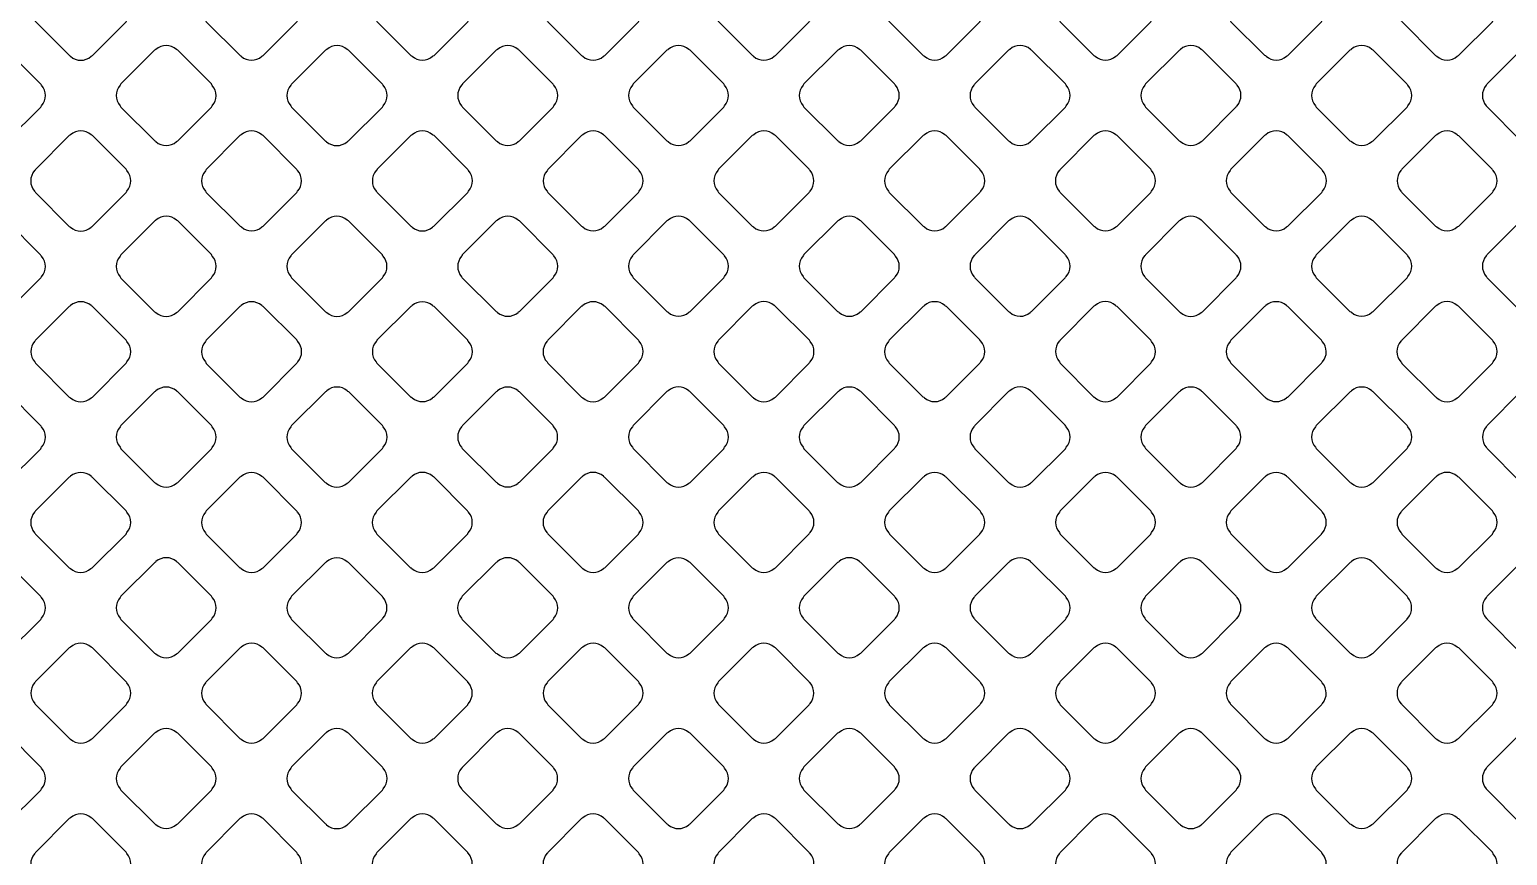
# Model space of a CAD drawing. Extents: x 0 to 248, y 0 to 175.
# Drawn here: x 88.947 to 90.812, y 137.722 to 138.764 of the extents above; entities that cross this region are included whole.
import ezdxf

# ---------------------------------------------------------------- set-up
doc = ezdxf.new("R2010")
doc.units = 0
doc.layers.add('gbr-dxf', color=7, linetype='Continuous')

msp = doc.modelspace()

# ---------------------------------------------------------------- linework, layer by layer
at = {"layer": 'gbr-dxf', "linetype": 'Continuous'}
for points in [[(88.9537, 138.7758, -0.088014), (88.9546, 138.7744), (88.9975, 138.7314, -0.083733), (88.9989, 138.7305, 0.37981), (89.0249, 138.7305, -0.096625), (89.0266, 138.7315), (89.0691, 138.7741, -0.096332), (89.0701, 138.7758, 0.37981), (89.0701, 138.8017, -0.092348), (89.0692, 138.8033), (89.0265, 138.846, -0.096111), (89.0248, 138.847, 0.379731), (88.9989, 138.847, -0.096458), (88.9972, 138.846), (88.9547, 138.8035, -0.096857), (88.9537, 138.8018, 0.379731)], [(89.1693, 138.7758, -0.100588), (89.1703, 138.7741), (89.2129, 138.7315, -0.096539), (89.2145, 138.7305, 0.378934), (89.2404, 138.7305, -0.095612), (89.2421, 138.7315), (89.2847, 138.7741, -0.095701), (89.2857, 138.7758, 0.378847), (89.2857, 138.8017, -0.096614), (89.2847, 138.8033), (89.2421, 138.8459, -0.100442), (89.2404, 138.8469, 0.379249), (89.2145, 138.8469, -0.096723), (89.2128, 138.8459), (89.1702, 138.8034, -0.096857), (89.1693, 138.8017, 0.3795)], [(89.3848, 138.8017, 0.379206), (89.3848, 138.7757, -0.092139), (89.3858, 138.7742), (89.4283, 138.7317, -0.104264), (89.4301, 138.7306, 0.37981), (89.456, 138.7306, -0.096625), (89.4577, 138.7316), (89.5002, 138.7741, -0.096857), (89.5012, 138.7758, 0.379237), (89.5012, 138.8017, -0.087131), (89.5003, 138.8032), (89.4575, 138.846, -0.091631), (89.4559, 138.8469, 0.378438), (89.43, 138.8469, -0.09601), (89.4284, 138.8459), (89.3858, 138.8033, -0.096092)], [(89.6002, 138.7757, -0.096367), (89.6012, 138.7741), (89.6437, 138.7316, -0.108287), (89.6456, 138.7305, 0.378511), (89.6715, 138.7305, -0.096507), (89.6732, 138.7315), (89.7158, 138.7742, -0.095701), (89.7168, 138.7758, 0.379169), (89.7168, 138.8017, -0.100399), (89.7157, 138.8035), (89.6733, 138.8459, -0.104691), (89.6715, 138.8469, 0.379731), (89.6455, 138.8469, -0.096723), (89.6439, 138.846), (89.6012, 138.8033, -0.096857), (89.6003, 138.8017, 0.379297)], [(89.8159, 138.8017, 0.379778), (89.8159, 138.7757, -0.087748), (89.8168, 138.7743), (89.8596, 138.7314, -0.083134), (89.861, 138.7305, 0.379451), (89.887, 138.7305, -0.096117), (89.8886, 138.7315), (89.9313, 138.7742, -0.095796), (89.9323, 138.7758, 0.378633), (89.9323, 138.8017, -0.092315), (89.9313, 138.8033), (89.8886, 138.846, -0.096036), (89.887, 138.8469, 0.378889), (89.8611, 138.8469, -0.096475), (89.8594, 138.8459), (89.8168, 138.8034, -0.096212)], [(90.0313, 138.7758, -0.087881), (90.0322, 138.7743), (90.0748, 138.7317, -0.100401), (90.0765, 138.7307, 0.379465), (90.1025, 138.7307, -0.095956), (90.1041, 138.7316), (90.1467, 138.7742, -0.096111), (90.1477, 138.7759, 0.379308), (90.1477, 138.8018, -0.092234), (90.1468, 138.8034), (90.1042, 138.846, -0.096423), (90.1025, 138.847, 0.379112), (90.0766, 138.847, -0.096614), (90.0749, 138.846), (90.0323, 138.8033, -0.096539), (90.0313, 138.8017, 0.378645)], [(90.2468, 138.8018, 0.379249), (90.2469, 138.7759, -0.103917), (90.2479, 138.7741), (90.2904, 138.7316, -0.10046), (90.2921, 138.7306, 0.37981), (90.3181, 138.7306, -0.096625), (90.3197, 138.7316), (90.3623, 138.7742, -0.096332), (90.3633, 138.7758, 0.379308), (90.3633, 138.8018, -0.092052), (90.3624, 138.8033), (90.3197, 138.8461, -0.096328), (90.318, 138.8471, 0.379112), (90.2921, 138.8471, -0.096614), (90.2904, 138.8461), (90.2478, 138.8035, -0.096539)], [(90.4624, 138.7758, -0.096259), (90.4634, 138.7742), (90.5058, 138.7318, -0.10739), (90.5077, 138.7307, 0.378747), (90.5336, 138.7307, -0.09601), (90.5352, 138.7317), (90.5778, 138.7742, -0.096227), (90.5787, 138.7759, 0.379422), (90.5787, 138.8018, -0.100399), (90.5777, 138.8036), (90.5354, 138.8459, -0.10437), (90.5336, 138.8469, 0.379731), (90.5076, 138.8469, -0.096458), (90.5059, 138.846), (90.4634, 138.8034, -0.096857), (90.4624, 138.8018, 0.3795)], [(90.6779, 138.7759, -0.09601), (90.6789, 138.7743), (90.7216, 138.7315, -0.092126), (90.7232, 138.7306, 0.378952), (90.7491, 138.7306, -0.09601), (90.7507, 138.7315), (90.7934, 138.7742, -0.096328), (90.7944, 138.7759, 0.379422), (90.7944, 138.8018, -0.100902), (90.7933, 138.8035), (90.7509, 138.846, -0.104691), (90.7491, 138.847, 0.379731), (90.7231, 138.847, -0.096723), (90.7214, 138.8461), (90.6789, 138.8035, -0.096857), (90.6779, 138.8019, 0.379357)], [(88.8459, 138.6681, -0.103582), (88.8469, 138.6663), (88.8894, 138.6237, -0.100401), (88.8912, 138.6227, 0.379422), (88.9171, 138.6228, -0.095956), (88.9188, 138.6237), (88.9614, 138.6663, -0.096332), (88.9624, 138.668, 0.37981), (88.9624, 138.694, -0.108361), (88.9613, 138.6958), (88.9188, 138.7383, -0.096857), (88.9172, 138.7393, 0.379357), (88.8912, 138.7393, -0.096507), (88.8896, 138.7383), (88.8469, 138.6956, -0.096527), (88.8459, 138.694, 0.379)], [(89.0615, 138.668, -0.092348), (89.0625, 138.6665), (89.1053, 138.6237, -0.088202), (89.1067, 138.6228, 0.379451), (89.1327, 138.6228, -0.09601), (89.1343, 138.6237), (89.1769, 138.6663, -0.095796), (89.1779, 138.6679, 0.378779), (89.1779, 138.6938, -0.103884), (89.1768, 138.6956), (89.1342, 138.7382, -0.092398), (89.1327, 138.7392, 0.37947), (89.1067, 138.7392, -0.096723), (89.1051, 138.7382), (89.0625, 138.6957, -0.096627), (89.0615, 138.694, 0.379731)], [(89.277, 138.6939, 0.379206), (89.277, 138.6679, -0.092348), (89.278, 138.6664), (89.3207, 138.6236, -0.088202), (89.3222, 138.6227, 0.37981), (89.3481, 138.6227, -0.095956), (89.3498, 138.6237), (89.3925, 138.6664, -0.096332), (89.3935, 138.6681, 0.37981), (89.3935, 138.694, -0.088442), (89.3925, 138.6955), (89.3498, 138.7382, -0.092898), (89.3483, 138.7392, 0.379523), (89.3223, 138.7392, -0.096117), (89.3207, 138.7382), (89.278, 138.6955, -0.096092)], [(89.4925, 138.6939, 0.37947), (89.4925, 138.668, -0.091954), (89.4935, 138.6664), (89.536, 138.6239, -0.10399), (89.5378, 138.6228, 0.379511), (89.5638, 138.6228, -0.096265), (89.5654, 138.6238), (89.608, 138.6664, -0.096206), (89.609, 138.668, 0.378513), (89.609, 138.6939, -0.087284), (89.6081, 138.6954), (89.5653, 138.7382, -0.092132), (89.5637, 138.7392, 0.37905), (89.5378, 138.7392, -0.095968), (89.5361, 138.7382), (89.4935, 138.6956, -0.096527)], [(89.7081, 138.6939, 0.37851), (89.7081, 138.668, -0.104256), (89.7091, 138.6662), (89.7516, 138.6238, -0.100463), (89.7533, 138.6228, 0.378798), (89.7792, 138.6228, -0.096367), (89.7809, 138.6238), (89.8235, 138.6664, -0.096558), (89.8244, 138.668, 0.379288), (89.8244, 138.6939, -0.107677), (89.8234, 138.6958), (89.7809, 138.7383, -0.096301), (89.7793, 138.7392, 0.378406), (89.7534, 138.7392, -0.096355), (89.7517, 138.7383), (89.709, 138.6956, -0.096036)], [(89.9236, 138.668, -0.091954), (89.9246, 138.6665), (89.9673, 138.6238, -0.087978), (89.9687, 138.6229, 0.37981), (89.9947, 138.6229, -0.096458), (89.9964, 138.6239), (90.0389, 138.6664, -0.096824), (90.0399, 138.668, 0.379237), (90.0399, 138.694, -0.104141), (90.0389, 138.6958), (89.9964, 138.7383, -0.092187), (89.9948, 138.7392, 0.379605), (89.9688, 138.7392, -0.096723), (89.9672, 138.7382), (89.9246, 138.6957, -0.096857), (89.9236, 138.694, 0.379731)], [(90.139, 138.6681, -0.096238), (90.14, 138.6665), (90.1828, 138.6237, -0.092126), (90.1843, 138.6228, 0.379465), (90.2103, 138.6228, -0.095956), (90.2119, 138.6238), (90.2545, 138.6663, -0.096332), (90.2555, 138.668, 0.37981), (90.2555, 138.694, -0.100902), (90.2545, 138.6957), (90.2118, 138.7384, -0.088334), (90.2103, 138.7393, 0.379731), (90.1843, 138.7393, -0.096458), (90.1827, 138.7383), (90.14, 138.6957, -0.096857), (90.1391, 138.6941, 0.379297)], [(90.3546, 138.668, -0.095956), (90.3556, 138.6664), (90.3982, 138.6238, -0.092126), (90.3998, 138.6229, 0.37981), (90.4257, 138.6229, -0.095956), (90.4274, 138.6238), (90.4701, 138.6666, -0.096332), (90.4711, 138.6682, 0.37981), (90.4711, 138.6942, -0.083317), (90.4702, 138.6956), (90.4274, 138.7384, -0.088202), (90.4259, 138.7393, 0.379731), (90.3999, 138.7393, -0.096953), (90.3983, 138.7383), (90.3556, 138.6956, -0.096824), (90.3546, 138.694, 0.379731)], [(90.5701, 138.6681, -0.096625), (90.5711, 138.6665), (90.6136, 138.624, -0.107817), (90.6155, 138.6229, 0.37981), (90.6414, 138.6229, -0.096625), (90.6431, 138.6239), (90.6856, 138.6664, -0.096111), (90.6866, 138.668, 0.37981), (90.6866, 138.694, -0.100399), (90.6855, 138.6957), (90.6431, 138.7382, -0.10442), (90.6413, 138.7393, 0.379731), (90.6153, 138.7393, -0.096458), (90.6136, 138.7383), (90.5711, 138.6957, -0.096627), (90.5701, 138.6941, 0.379731)], [(90.7857, 138.668, -0.087946), (90.7866, 138.6666), (90.8294, 138.6237, -0.083374), (90.8308, 138.6228, 0.378952), (90.8568, 138.6228, -0.095866), (90.8584, 138.6238), (90.9012, 138.6665, -0.095916), (90.9021, 138.6682, 0.379422), (90.9021, 138.6941, -0.092523), (90.9012, 138.6957), (90.8586, 138.7383, -0.096857), (90.8569, 138.7393, 0.379731), (90.831, 138.7393, -0.096458), (90.8293, 138.7383), (90.7867, 138.6956, -0.096627), (90.7857, 138.694, 0.379357)], [(88.9537, 138.5602, -0.099964), (88.9547, 138.5585), (88.9973, 138.5159, -0.096332), (88.9989, 138.5149, 0.379511), (89.0249, 138.5149, -0.096259), (89.0265, 138.5159), (89.0693, 138.5587, -0.095602), (89.0702, 138.5603, 0.379169), (89.0702, 138.5863, -0.096458), (89.0692, 138.5879), (89.0267, 138.6304, -0.100824), (89.025, 138.6315, 0.379731), (88.999, 138.6315, -0.096723), (88.9973, 138.6305), (88.9547, 138.5878, -0.096857), (88.9537, 138.5862, 0.379731)], [(89.1693, 138.5602, -0.083262), (89.1701, 138.5588), (89.2129, 138.5161, -0.096328), (89.2146, 138.5151, 0.379422), (89.2405, 138.5151, -0.095973), (89.2421, 138.5161), (89.2846, 138.5586, -0.096332), (89.2856, 138.5602, 0.37975), (89.2856, 138.5862, -0.096225), (89.2846, 138.5878), (89.2421, 138.6304, -0.100093), (89.2404, 138.6314, 0.378789), (89.2145, 138.6314, -0.095862), (89.2128, 138.6304), (89.1702, 138.5878, -0.096509), (89.1693, 138.5861, 0.378645)], [(89.3848, 138.5602, -0.10047), (89.3858, 138.5585), (89.4283, 138.516, -0.096332), (89.43, 138.515, 0.379511), (89.4559, 138.515, -0.096259), (89.4576, 138.516), (89.5003, 138.5586, -0.095602), (89.5012, 138.5603, 0.379169), (89.5012, 138.5862, -0.096458), (89.5002, 138.5878), (89.4577, 138.6304, -0.100519), (89.4559, 138.6314, 0.379731), (89.43, 138.6314, -0.096458), (89.4283, 138.6304), (89.3858, 138.5879, -0.096627), (89.3848, 138.5862, 0.379731)], [(89.6003, 138.5861, 0.379211), (89.6003, 138.5602, -0.092348), (89.6013, 138.5586), (89.6438, 138.5161, -0.10399), (89.6456, 138.5151, 0.37981), (89.6715, 138.5151, -0.095956), (89.6732, 138.5161), (89.7157, 138.5586, -0.096332), (89.7167, 138.5603, 0.37975), (89.7167, 138.5862, -0.087748), (89.7158, 138.5877), (89.673, 138.6304, -0.091737), (89.6715, 138.6314, 0.378885), (89.6456, 138.6314, -0.096377), (89.6439, 138.6304), (89.6013, 138.5878, -0.095895)], [(89.8158, 138.5603, -0.100616), (89.8168, 138.5585), (89.8593, 138.516, -0.096842), (89.8609, 138.5151, 0.379465), (89.8869, 138.5151, -0.095956), (89.8885, 138.5161), (89.9312, 138.5587, -0.096111), (89.9322, 138.5604, 0.37981), (89.9322, 138.5863, -0.096458), (89.9312, 138.588), (89.8888, 138.6304, -0.100519), (89.887, 138.6315, 0.379731), (89.8611, 138.6315, -0.096458), (89.8594, 138.6305), (89.8168, 138.5879, -0.096627), (89.8158, 138.5862, 0.379297)], [(90.0313, 138.5863, 0.37947), (90.0313, 138.5604, -0.096625), (90.0323, 138.5587), (90.075, 138.516, -0.092233), (90.0766, 138.5151, 0.37981), (90.1026, 138.5151, -0.095956), (90.1042, 138.5161), (90.1467, 138.5586, -0.096332), (90.1477, 138.5602, 0.379092), (90.1477, 138.5862, -0.099754), (90.1467, 138.5879), (90.1042, 138.6304, -0.104246), (90.1024, 138.6315, 0.37905), (90.0765, 138.6315, -0.095862), (90.0748, 138.6305), (90.0323, 138.588, -0.096423)], [(90.2468, 138.5602, -0.087953), (90.2477, 138.5588), (90.2903, 138.5161, -0.100294), (90.2921, 138.5151, 0.379465), (90.318, 138.5152, -0.096625), (90.3197, 138.5161), (90.3622, 138.5587, -0.096111), (90.3632, 138.5603, 0.37981), (90.3632, 138.5863, -0.092418), (90.3623, 138.5879), (90.3197, 138.6304, -0.096857), (90.318, 138.6314, 0.379731), (90.2921, 138.6314, -0.096458), (90.2904, 138.6304), (90.2478, 138.5878, -0.096627), (90.2468, 138.5862, 0.379297)], [(90.4623, 138.5603, -0.092139), (90.4633, 138.5587), (90.5059, 138.5161, -0.104264), (90.5076, 138.5151, 0.37981), (90.5336, 138.5151, -0.096625), (90.5353, 138.5161), (90.5779, 138.5587, -0.096332), (90.5789, 138.5603, 0.37981), (90.5789, 138.5863, -0.087784), (90.5779, 138.5878), (90.5351, 138.6306, -0.092233), (90.5336, 138.6316, 0.379731), (90.5076, 138.6316, -0.096458), (90.5059, 138.6306), (90.4633, 138.5879, -0.096627), (90.4623, 138.5863, 0.379731)], [(90.678, 138.5604, -0.107922), (90.6791, 138.5585), (90.7214, 138.5162, -0.103673), (90.7232, 138.5152, 0.378747), (90.7491, 138.5152, -0.095862), (90.7508, 138.5161), (90.7933, 138.5587, -0.095916), (90.7943, 138.5603, 0.379422), (90.7943, 138.5863, -0.104392), (90.7932, 138.5881), (90.7509, 138.6303, -0.107961), (90.7491, 138.6314, 0.379731), (90.7231, 138.6314, -0.096458), (90.7214, 138.6304), (90.679, 138.588, -0.096627), (90.678, 138.5863, 0.3795)], [(88.846, 138.4525, -0.100588), (88.847, 138.4508), (88.8896, 138.4082, -0.096539), (88.8912, 138.4073, 0.378934), (88.9172, 138.4073, -0.095612), (88.9188, 138.4082), (88.9614, 138.4508, -0.095701), (88.9623, 138.4524, 0.378847), (88.9623, 138.4783, -0.096614), (88.9613, 138.48), (88.9185, 138.5228, -0.083549), (88.9171, 138.5237, 0.379249), (88.8912, 138.5237, -0.096723), (88.8895, 138.5227), (88.847, 138.4801, -0.096857), (88.846, 138.4785, 0.3795)], [(89.0615, 138.4784, 0.379249), (89.0615, 138.4524, -0.103917), (89.0625, 138.4506), (89.1049, 138.4082, -0.10046), (89.1067, 138.4072, 0.379451), (89.1326, 138.4072, -0.096117), (89.1343, 138.4082), (89.1769, 138.4509, -0.095895), (89.1779, 138.4525, 0.379201), (89.1779, 138.4784, -0.108361), (89.1768, 138.4803), (89.1344, 138.5227, -0.096857), (89.1328, 138.5237, 0.3795), (89.1068, 138.5237, -0.096475), (89.1052, 138.5227), (89.0625, 138.48, -0.096527)], [(89.277, 138.4525, -0.087916), (89.2779, 138.451), (89.3209, 138.4081, -0.083024), (89.3223, 138.4072, 0.378934), (89.3482, 138.4072, -0.095612), (89.3498, 138.4082), (89.3925, 138.4509, -0.095701), (89.3935, 138.4525, 0.378847), (89.3934, 138.4784, -0.09221), (89.3925, 138.48), (89.3498, 138.5227, -0.096539), (89.3481, 138.5237, 0.379249), (89.3222, 138.5236, -0.096458), (89.3206, 138.5227), (89.278, 138.4801, -0.096857), (89.277, 138.4785, 0.3795)], [(89.4925, 138.4783, 0.378884), (89.4925, 138.4524, -0.087613), (89.4934, 138.4509), (89.5361, 138.4083, -0.100073), (89.5378, 138.4073, 0.379201), (89.5637, 138.4073, -0.096625), (89.5654, 138.4083), (89.608, 138.4509, -0.096111), (89.609, 138.4525, 0.379451), (89.609, 138.4785, -0.092029), (89.608, 138.48), (89.5654, 138.5227, -0.095895), (89.5637, 138.5237, 0.37903), (89.5378, 138.5237, -0.096259), (89.5362, 138.5227), (89.4934, 138.48, -0.096509)], [(89.7081, 138.4525, -0.10047), (89.7091, 138.4508), (89.7516, 138.4083, -0.096332), (89.7532, 138.4074, 0.37981), (89.7792, 138.4074, -0.096625), (89.7808, 138.4083), (89.8234, 138.4509, -0.096627), (89.8243, 138.4525, 0.379237), (89.8244, 138.4785, -0.095383), (89.8234, 138.4801), (89.7807, 138.5228, -0.08267), (89.7793, 138.5237, 0.379605), (89.7533, 138.5237, -0.096458), (89.7517, 138.5227), (89.7091, 138.4801, -0.096627), (89.7081, 138.4785, 0.379731)], [(89.9235, 138.4526, -0.104507), (89.9245, 138.4508), (89.9671, 138.4083, -0.100294), (89.9688, 138.4073, 0.379011), (89.9947, 138.4073, -0.09601), (89.9964, 138.4082), (90.039, 138.4508, -0.096227), (90.04, 138.4525, 0.379422), (90.0399, 138.4784, -0.108195), (90.0389, 138.4803), (89.9964, 138.5228, -0.096627), (89.9948, 138.5238, 0.379357), (89.9688, 138.5238, -0.095968), (89.9672, 138.5228), (89.9245, 138.4802, -0.096328), (89.9235, 138.4785, 0.378945)], [(90.1391, 138.4785, 0.379778), (90.1391, 138.4525, -0.092348), (90.1401, 138.451), (90.1828, 138.4083, -0.088202), (90.1843, 138.4074, 0.379451), (90.2102, 138.4073, -0.09601), (90.2118, 138.4083), (90.2544, 138.4509, -0.095796), (90.2554, 138.4525, 0.378633), (90.2554, 138.4785, -0.10437), (90.2544, 138.4803), (90.2118, 138.5228, -0.091364), (90.2103, 138.5237, 0.378889), (90.1844, 138.5237, -0.096614), (90.1827, 138.5227), (90.1401, 138.4801, -0.096558)], [(90.3545, 138.4526, -0.092158), (90.3555, 138.451), (90.3983, 138.4082, -0.087737), (90.3998, 138.4072, 0.379011), (90.4257, 138.4072, -0.09601), (90.4274, 138.4082), (90.4701, 138.4509, -0.096328), (90.4711, 138.4526, 0.379422), (90.4711, 138.4785, -0.088442), (90.4701, 138.48), (90.4273, 138.5228, -0.092289), (90.4258, 138.5238, 0.3795), (90.3998, 138.5238, -0.096614), (90.3982, 138.5228), (90.3555, 138.4801, -0.096539), (90.3545, 138.4785, 0.378645)], [(90.5701, 138.4784, 0.379249), (90.5701, 138.4525, -0.091954), (90.5711, 138.4509), (90.6136, 138.4084, -0.104264), (90.6154, 138.4074, 0.379308), (90.6413, 138.4074, -0.096117), (90.643, 138.4083), (90.6856, 138.451, -0.096227), (90.6866, 138.4526, 0.379422), (90.6866, 138.4786, -0.088014), (90.6857, 138.4801), (90.643, 138.5228, -0.092289), (90.6414, 138.5237, 0.3795), (90.6154, 138.5237, -0.096614), (90.6138, 138.5228), (90.5711, 138.4801, -0.096539)], [(90.7857, 138.4786, 0.379605), (90.7857, 138.4526, -0.10047), (90.7867, 138.4509), (90.8293, 138.4083, -0.096111), (90.8309, 138.4073, 0.37981), (90.8569, 138.4073, -0.095956), (90.8585, 138.4083), (90.9011, 138.4509, -0.096332), (90.9021, 138.4525, 0.37981), (90.9021, 138.4785, -0.096625), (90.9011, 138.4802), (90.8586, 138.5227, -0.100151), (90.8568, 138.5237, 0.379297), (90.8309, 138.5238, -0.096367), (90.8292, 138.5228), (90.7867, 138.4802, -0.096328)], [(88.9537, 138.3707, 0.378901), (88.9538, 138.3447, -0.096259), (88.9547, 138.3431), (88.9974, 138.3004, -0.092187), (88.999, 138.2995, 0.379201), (89.0249, 138.2995, -0.095956), (89.0266, 138.3005), (89.0691, 138.3431, -0.096332), (89.0701, 138.3447, 0.379423), (89.0701, 138.3707, -0.083548), (89.0693, 138.3721), (89.0264, 138.415, -0.088103), (89.0249, 138.4159, 0.378406), (88.999, 138.4159, -0.096355), (88.9973, 138.4149), (88.9547, 138.3723, -0.095895)], [(89.1693, 138.3707, 0.37947), (89.1693, 138.3447, -0.107999), (89.1703, 138.3429), (89.2127, 138.3005, -0.10399), (89.2145, 138.2995, 0.379511), (89.2404, 138.2995, -0.096265), (89.2421, 138.3004), (89.2847, 138.3431, -0.095701), (89.2857, 138.3447, 0.378608), (89.2857, 138.3707, -0.103884), (89.2847, 138.3725), (89.2423, 138.4148, -0.108196), (89.2404, 138.4159, 0.379), (89.2145, 138.4159, -0.095968), (89.2128, 138.4149), (89.1702, 138.3723, -0.096527)], [(89.3848, 138.3706, 0.378884), (89.3848, 138.3447, -0.083636), (89.3857, 138.3433), (89.4284, 138.3005, -0.095895), (89.4301, 138.2996, 0.378747), (89.456, 138.2996, -0.09601), (89.4576, 138.3005), (89.5002, 138.3431, -0.096227), (89.5012, 138.3447, 0.379422), (89.5011, 138.3707, -0.096458), (89.5002, 138.3723), (89.4577, 138.4148, -0.100824), (89.4559, 138.4158, 0.379523), (89.43, 138.4158, -0.096475), (89.4283, 138.4149), (89.3857, 138.3723, -0.096605)], [(89.6002, 138.3706, 0.379249), (89.6003, 138.3447, -0.092348), (89.6012, 138.3431), (89.6439, 138.3004, -0.088207), (89.6454, 138.2995, 0.37981), (89.6713, 138.2995, -0.096625), (89.673, 138.3005), (89.7157, 138.3432, -0.096111), (89.7167, 138.3449, 0.379308), (89.7167, 138.3708, -0.087916), (89.7158, 138.3723), (89.6731, 138.415, -0.092398), (89.6715, 138.4159, 0.379112), (89.6456, 138.4159, -0.096614), (89.6439, 138.415), (89.6012, 138.3723, -0.096195)], [(89.8158, 138.3708, 0.379778), (89.8158, 138.3448, -0.095956), (89.8168, 138.3432), (89.8595, 138.3005, -0.092072), (89.861, 138.2995, 0.379451), (89.887, 138.2995, -0.096117), (89.8886, 138.3005), (89.9313, 138.3432, -0.095796), (89.9323, 138.3448, 0.378633), (89.9323, 138.3707, -0.083262), (89.9314, 138.3721), (89.8884, 138.4151, -0.087057), (89.8869, 138.416, 0.378889), (89.861, 138.416, -0.096259), (89.8594, 138.415), (89.8167, 138.3724, -0.095916)], [(90.0313, 138.3447, -0.096707), (90.0323, 138.3431), (90.0747, 138.3007, -0.108174), (90.0766, 138.2996, 0.378798), (90.1025, 138.2996, -0.096367), (90.1041, 138.3006), (90.1467, 138.3432, -0.095916), (90.1477, 138.3448, 0.379639), (90.1477, 138.3708, -0.100902), (90.1467, 138.3725), (90.1043, 138.4149, -0.104691), (90.1025, 138.4159, 0.3795), (90.0766, 138.4159, -0.096614), (90.0749, 138.4149), (90.0323, 138.3723, -0.096539), (90.0313, 138.3706, 0.378645)], [(90.2468, 138.3708, 0.379347), (90.2469, 138.3449, -0.096625), (90.2478, 138.3432), (90.2905, 138.3005, -0.092233), (90.2921, 138.2996, 0.379451), (90.3181, 138.2995, -0.096259), (90.3197, 138.3005), (90.3623, 138.3431, -0.095895), (90.3633, 138.3448, 0.378647), (90.3633, 138.3707, -0.100093), (90.3623, 138.3724), (90.3197, 138.4149, -0.103849), (90.3179, 138.416, 0.378338), (90.292, 138.416, -0.096377), (90.2904, 138.415), (90.2478, 138.3724, -0.096195)], [(90.4624, 138.3448, -0.100093), (90.4634, 138.3431), (90.5059, 138.3006, -0.096726), (90.5076, 138.2996, 0.379087), (90.5335, 138.2996, -0.095862), (90.5352, 138.3005), (90.5778, 138.3431, -0.095916), (90.5788, 138.3448, 0.379422), (90.5787, 138.3707, -0.096723), (90.5778, 138.3724), (90.5353, 138.4149, -0.100519), (90.5335, 138.4159, 0.379731), (90.5076, 138.4159, -0.096458), (90.5059, 138.4149), (90.4634, 138.3724, -0.096857), (90.4624, 138.3707, 0.379141)], [(90.6779, 138.3448, -0.103917), (90.679, 138.343), (90.7214, 138.3006, -0.10046), (90.7231, 138.2996, 0.379451), (90.7491, 138.2995, -0.096117), (90.7507, 138.3005), (90.7934, 138.3432, -0.095895), (90.7944, 138.3448, 0.37889), (90.7944, 138.3708, -0.092029), (90.7934, 138.3723), (90.7507, 138.415, -0.096539), (90.7491, 138.416, 0.379249), (90.7231, 138.416, -0.096458), (90.7215, 138.415), (90.6789, 138.3724, -0.096423), (90.6779, 138.3708, 0.379731)], [(88.846, 138.2629, 0.379206), (88.846, 138.2369, -0.096625), (88.847, 138.2353), (88.8896, 138.1927, -0.092233), (88.8911, 138.1917, 0.37981), (88.9171, 138.1917, -0.095956), (88.9188, 138.1927), (88.9614, 138.2353, -0.096332), (88.9624, 138.237, 0.37981), (88.9624, 138.2629, -0.10047), (88.9613, 138.2646), (88.9187, 138.3073, -0.088202), (88.9172, 138.3082, 0.379523), (88.8913, 138.3082, -0.096117), (88.8896, 138.3072), (88.8469, 138.2645, -0.096092)], [(89.0615, 138.237, -0.10047), (89.0626, 138.2353), (89.1051, 138.1927, -0.096332), (89.1067, 138.1918, 0.379511), (89.1327, 138.1917, -0.096259), (89.1343, 138.1927), (89.1769, 138.2353, -0.095602), (89.1779, 138.2369, 0.379169), (89.1778, 138.2628, -0.096458), (89.1768, 138.2645), (89.1341, 138.3073, -0.083681), (89.1327, 138.3081, 0.379731), (89.1067, 138.3081, -0.096458), (89.1051, 138.3072), (89.0625, 138.2646, -0.096627), (89.0615, 138.263, 0.379731)], [(89.277, 138.2628, 0.379206), (89.277, 138.2369, -0.10047), (89.278, 138.2352), (89.3205, 138.1927, -0.096111), (89.3222, 138.1917, 0.37981), (89.3481, 138.1917, -0.095956), (89.3498, 138.1927), (89.3925, 138.2354, -0.096332), (89.3935, 138.237, 0.37981), (89.3935, 138.263, -0.096625), (89.3925, 138.2646), (89.35, 138.3072, -0.100151), (89.3483, 138.3082, 0.379523), (89.3223, 138.3082, -0.096117), (89.3207, 138.3072), (89.2779, 138.2645, -0.096092)], [(89.4925, 138.237, -0.083328), (89.4934, 138.2356), (89.5361, 138.1929, -0.096332), (89.5377, 138.1919, 0.37981), (89.5637, 138.1919, -0.096625), (89.5654, 138.1929), (89.6079, 138.2354, -0.096111), (89.6088, 138.237, 0.37981), (89.6088, 138.263, -0.096458), (89.6079, 138.2646), (89.5654, 138.3071, -0.100519), (89.5637, 138.3081, 0.379731), (89.5377, 138.3081, -0.096458), (89.536, 138.3071), (89.4935, 138.2646, -0.096627), (89.4925, 138.2629, 0.379731)], [(89.708, 138.237, -0.096625), (89.709, 138.2354), (89.7517, 138.1927, -0.092233), (89.7532, 138.1917, 0.37981), (89.7792, 138.1917, -0.095956), (89.7808, 138.1927), (89.8235, 138.2353, -0.096332), (89.8244, 138.237, 0.37981), (89.8244, 138.2629, -0.100902), (89.8234, 138.2647), (89.7807, 138.3073, -0.088334), (89.7792, 138.3083, 0.379731), (89.7533, 138.3083, -0.096458), (89.7516, 138.3073), (89.709, 138.2646, -0.096627), (89.708, 138.263, 0.379731)], [(89.9236, 138.237, -0.099964), (89.9246, 138.2353), (89.9671, 138.1928, -0.096111), (89.9687, 138.1918, 0.37981), (89.9947, 138.1918, -0.095956), (89.9963, 138.1928), (90.0389, 138.2354, -0.096627), (90.0399, 138.237, 0.379237), (90.0399, 138.2629, -0.095506), (90.0389, 138.2646), (89.9962, 138.3073, -0.082834), (89.9948, 138.3082, 0.379605), (89.9688, 138.3082, -0.096723), (89.9672, 138.3072), (89.9246, 138.2646, -0.096857), (89.9236, 138.263, 0.379731)], [(90.139, 138.2371, -0.104439), (90.1401, 138.2353), (90.1826, 138.1928, -0.100818), (90.1843, 138.1918, 0.379465), (90.2103, 138.1918, -0.096625), (90.2119, 138.1927), (90.2545, 138.2353, -0.096111), (90.2555, 138.237, 0.37981), (90.2555, 138.2629, -0.108195), (90.2544, 138.2648), (90.2119, 138.3073, -0.096627), (90.2103, 138.3083, 0.379731), (90.1843, 138.3083, -0.096723), (90.1827, 138.3073), (90.14, 138.2647, -0.096627), (90.1391, 138.263, 0.379297)], [(90.3546, 138.237, -0.087784), (90.3556, 138.2355), (90.3984, 138.1927, -0.083681), (90.3998, 138.1918, 0.379237), (90.4257, 138.1918, -0.096031), (90.4274, 138.1927), (90.4701, 138.2354, -0.095916), (90.471, 138.2371, 0.37894), (90.4711, 138.263, -0.091842), (90.4701, 138.2646), (90.4275, 138.3072, -0.095585), (90.4258, 138.3082, 0.379605), (90.3999, 138.3082, -0.096723), (90.3982, 138.3072), (90.3556, 138.2646, -0.096627), (90.3546, 138.2629, 0.379731)], [(90.5701, 138.237, -0.087881), (90.571, 138.2355), (90.6137, 138.1928, -0.100401), (90.6154, 138.1918, 0.379465), (90.6414, 138.1918, -0.095956), (90.643, 138.1928), (90.6856, 138.2354, -0.096332), (90.6866, 138.237, 0.37981), (90.6866, 138.263, -0.092523), (90.6856, 138.2645), (90.6429, 138.3072, -0.096857), (90.6413, 138.3082, 0.379297), (90.6154, 138.3082, -0.096367), (90.6137, 138.3072), (90.5711, 138.2646, -0.096328), (90.5701, 138.2629, 0.378952)], [(90.7857, 138.237, -0.096157), (90.7866, 138.2354), (90.8293, 138.1927, -0.091364), (90.8308, 138.1918, 0.378747), (90.8568, 138.1918, -0.09601), (90.8584, 138.1927), (90.9012, 138.2355, -0.095916), (90.9021, 138.2371, 0.379422), (90.9021, 138.2631, -0.083317), (90.9012, 138.2645), (90.8584, 138.3073, -0.088202), (90.8569, 138.3082, 0.379731), (90.831, 138.3082, -0.096458), (90.8293, 138.3073), (90.7867, 138.2646, -0.096857), (90.7857, 138.2629, 0.3795)], [(88.9537, 138.1292, -0.092139), (88.9546, 138.1276), (88.9974, 138.0848, -0.087638), (88.9989, 138.0839, 0.379451), (89.0248, 138.0839, -0.095612), (89.0265, 138.0849), (89.0693, 138.1276, -0.095824), (89.0702, 138.1293, 0.37889), (89.0702, 138.1552, -0.088014), (89.0693, 138.1567), (89.0265, 138.1995, -0.092187), (89.0249, 138.2004, 0.379249), (88.999, 138.2004, -0.096458), (88.9973, 138.1994), (88.9547, 138.1568, -0.096627), (88.9537, 138.1551, 0.379731)], [(89.1692, 138.1551, 0.379206), (89.1693, 138.1292, -0.092348), (89.1702, 138.1276), (89.2127, 138.0851, -0.10399), (89.2145, 138.0841, 0.379308), (89.2405, 138.084, -0.09601), (89.2421, 138.085), (89.2847, 138.1276, -0.096227), (89.2856, 138.1292, 0.379191), (89.2856, 138.1551, -0.087916), (89.2847, 138.1566), (89.2419, 138.1994, -0.091578), (89.2404, 138.2003, 0.37903), (89.2145, 138.2003, -0.096117), (89.2128, 138.1994), (89.1702, 138.1568, -0.096092)], [(89.3847, 138.1291, -0.096625), (89.3857, 138.1275), (89.4281, 138.0851, -0.107817), (89.4299, 138.0841, 0.37981), (89.4559, 138.0841, -0.096625), (89.4575, 138.085), (89.5002, 138.1277, -0.096111), (89.5011, 138.1293, 0.37981), (89.5011, 138.1553, -0.100399), (89.5001, 138.157), (89.4578, 138.1994, -0.10437), (89.456, 138.2004, 0.379731), (89.43, 138.2004, -0.096458), (89.4284, 138.1994), (89.3857, 138.1567, -0.096627), (89.3847, 138.1551, 0.379731)], [(89.6002, 138.1293, -0.087613), (89.6012, 138.1278), (89.6441, 138.0848, -0.083), (89.6455, 138.084, 0.37889), (89.6714, 138.084, -0.096117), (89.6731, 138.085), (89.7157, 138.1276, -0.095895), (89.7167, 138.1292, 0.379201), (89.7167, 138.1552, -0.092348), (89.7157, 138.1567), (89.673, 138.1994, -0.096111), (89.6714, 138.2004, 0.379731), (89.6454, 138.2004, -0.096458), (89.6438, 138.1994), (89.6012, 138.1569, -0.096627), (89.6003, 138.1553, 0.3795)], [(89.8158, 138.1292, -0.092139), (89.8167, 138.1276), (89.8594, 138.0849, -0.087638), (89.8609, 138.084, 0.37981), (89.8869, 138.084, -0.096625), (89.8885, 138.085), (89.9312, 138.1277, -0.096111), (89.9322, 138.1293, 0.37981), (89.9322, 138.1553, -0.088014), (89.9313, 138.1568), (89.8886, 138.1995, -0.092289), (89.887, 138.2004, 0.379731), (89.8611, 138.2004, -0.096475), (89.8594, 138.1994), (89.8168, 138.1568, -0.096627), (89.8158, 138.1551, 0.379731)], [(90.0313, 138.1553, 0.379249), (90.0313, 138.1293, -0.104392), (90.0324, 138.1275), (90.0749, 138.085, -0.100151), (90.0766, 138.084, 0.37981), (90.1026, 138.084, -0.095956), (90.1042, 138.085), (90.1467, 138.1276, -0.096111), (90.1477, 138.1292, 0.379308), (90.1477, 138.1552, -0.092061), (90.1468, 138.1567), (90.1041, 138.1995, -0.095895), (90.1024, 138.2004, 0.379112), (90.0765, 138.2004, -0.096614), (90.0748, 138.1995), (90.0323, 138.1569, -0.096195)], [(90.2469, 138.1293, -0.108589), (90.2479, 138.1274), (90.2903, 138.0851, -0.10479), (90.2921, 138.0841, 0.37894), (90.318, 138.084, -0.096031), (90.3197, 138.085), (90.3623, 138.1276, -0.095935), (90.3632, 138.1293, 0.379011), (90.3632, 138.1552, -0.103956), (90.3622, 138.157), (90.3199, 138.1993, -0.107982), (90.318, 138.2004, 0.379), (90.2921, 138.2004, -0.09601), (90.2904, 138.1994), (90.2479, 138.1569, -0.096527), (90.2469, 138.1552, 0.378945)], [(90.4624, 138.1553, 0.37947), (90.4624, 138.1293, -0.096625), (90.4634, 138.1277), (90.5061, 138.085, -0.092233), (90.5076, 138.084, 0.37981), (90.5336, 138.084, -0.095956), (90.5352, 138.085), (90.5778, 138.1276, -0.096332), (90.5788, 138.1292, 0.379092), (90.5788, 138.1552, -0.099754), (90.5778, 138.1569), (90.5353, 138.1994, -0.104191), (90.5335, 138.2004, 0.37905), (90.5076, 138.2004, -0.095968), (90.5059, 138.1994), (90.4634, 138.1569, -0.096423)], [(90.6779, 138.1293, -0.100113), (90.6789, 138.1276), (90.7215, 138.085, -0.096423), (90.7231, 138.0841, 0.37894), (90.7491, 138.0841, -0.096528), (90.7507, 138.085), (90.7933, 138.1276, -0.096423), (90.7943, 138.1293, 0.379465), (90.7943, 138.1552, -0.096723), (90.7933, 138.1569), (90.7508, 138.1994, -0.100519), (90.7491, 138.2004, 0.379731), (90.7231, 138.2004, -0.096458), (90.7214, 138.1994), (90.6789, 138.1569, -0.096627), (90.678, 138.1552, 0.379297)], [(88.846, 138.0215, -0.09253), (88.847, 138.0199), (88.8897, 137.9772, -0.088202), (88.8912, 137.9762, 0.379511), (88.9172, 137.9762, -0.096265), (88.9188, 137.9772), (88.9614, 138.0198, -0.0953), (88.9623, 138.0214, 0.379169), (88.9623, 138.0473, -0.104765), (88.9613, 138.0491), (88.9187, 138.0917, -0.092289), (88.9172, 138.0926, 0.379731), (88.8912, 138.0926, -0.096723), (88.8895, 138.0916), (88.847, 138.0491, -0.096857), (88.846, 138.0475, 0.379731)], [(89.0615, 138.0474, 0.379206), (89.0615, 138.0214, -0.095956), (89.0625, 138.0198), (89.1051, 137.9771, -0.092072), (89.1067, 137.9762, 0.37981), (89.1326, 137.9762, -0.096625), (89.1343, 137.9772), (89.1769, 138.0198, -0.096111), (89.1779, 138.0214, 0.37981), (89.1779, 138.0474, -0.100399), (89.1769, 138.0491), (89.1342, 138.0918, -0.088207), (89.1328, 138.0927, 0.379523), (89.1068, 138.0927, -0.096475), (89.1052, 138.0917), (89.0624, 138.049, -0.096509)], [(89.277, 138.0474, 0.379249), (89.277, 138.0215, -0.096475), (89.278, 138.0198), (89.3206, 137.9772, -0.092289), (89.3222, 137.9763, 0.37981), (89.3481, 137.9763, -0.096625), (89.3498, 137.9773), (89.3924, 138.0199, -0.096332), (89.3933, 138.0215, 0.379308), (89.3934, 138.0475, -0.083548), (89.3925, 138.0489), (89.3496, 138.0917, -0.087865), (89.3482, 138.0926, 0.379112), (89.3222, 138.0926, -0.096614), (89.3206, 138.0916), (89.278, 138.0491, -0.096195)], [(89.4924, 138.0474, 0.379249), (89.4924, 138.0214, -0.095956), (89.4934, 138.0198), (89.5359, 137.9773, -0.107817), (89.5377, 137.9762, 0.37981), (89.5637, 137.9762, -0.096625), (89.5654, 137.9772), (89.608, 138.0198, -0.096111), (89.609, 138.0215, 0.379308), (89.609, 138.0474, -0.100402), (89.608, 138.0492), (89.5655, 138.0917, -0.104677), (89.5637, 138.0927, 0.379112), (89.5377, 138.0927, -0.096259), (89.5361, 138.0917), (89.4934, 138.049, -0.096539)], [(89.7081, 138.0474, 0.37947), (89.7081, 138.0215, -0.092348), (89.7091, 138.0199), (89.7517, 137.9772, -0.088202), (89.7532, 137.9763, 0.379308), (89.7792, 137.9763, -0.09601), (89.7808, 137.9773), (89.8233, 138.0198, -0.096227), (89.8243, 138.0215, 0.379422), (89.8243, 138.0474, -0.10451), (89.8233, 138.0492), (89.7808, 138.0917, -0.092233), (89.7792, 138.0926, 0.379357), (89.7533, 138.0926, -0.096507), (89.7516, 138.0917), (89.7091, 138.0491, -0.096423)], [(89.9235, 138.0215, -0.09601), (89.9244, 138.0199), (89.9672, 137.9771, -0.092126), (89.9688, 137.9762, 0.379422), (89.9947, 137.9762, -0.096625), (89.9964, 137.9772), (90.039, 138.0198, -0.096111), (90.0399, 138.0214, 0.379308), (90.04, 138.0474, -0.100402), (90.039, 138.0491), (89.9962, 138.0918, -0.087865), (89.9947, 138.0928, 0.37947), (89.9688, 138.0927, -0.096723), (89.9671, 138.0918), (89.9245, 138.0491, -0.096857), (89.9235, 138.0475, 0.379357)], [(90.1391, 138.0215, -0.10047), (90.1401, 138.0198), (90.1827, 137.9773, -0.096111), (90.1843, 137.9763, 0.37981), (90.2103, 137.9763, -0.096608), (90.2119, 137.9773), (90.2545, 138.0198, -0.096627), (90.2554, 138.0215, 0.379237), (90.2555, 138.0474, -0.095383), (90.2545, 138.049), (90.2117, 138.0918, -0.08267), (90.2103, 138.0927, 0.379605), (90.1844, 138.0927, -0.096458), (90.1827, 138.0917), (90.1401, 138.0491, -0.096627), (90.1391, 138.0475, 0.379731)], [(90.3546, 138.0215, -0.100538), (90.3556, 138.0198), (90.3982, 137.9772, -0.096726), (90.3998, 137.9762, 0.379465), (90.4258, 137.9762, -0.096625), (90.4274, 137.9772), (90.4701, 138.0199, -0.096111), (90.4711, 138.0215, 0.37981), (90.4711, 138.0475, -0.096458), (90.4701, 138.0491), (90.4275, 138.0917, -0.100824), (90.4258, 138.0927, 0.379297), (90.3999, 138.0927, -0.096355), (90.3982, 138.0917), (90.3556, 138.0491, -0.096423), (90.3546, 138.0474, 0.378952)], [(90.5701, 138.0474, 0.379778), (90.5701, 138.0214, -0.083317), (90.571, 138.02), (90.6137, 137.9773, -0.096111), (90.6154, 137.9763, 0.379308), (90.6413, 137.9763, -0.09601), (90.643, 137.9773), (90.6856, 138.0199, -0.095916), (90.6865, 138.0215, 0.378897), (90.6866, 138.0475, -0.096528), (90.6856, 138.0491), (90.643, 138.0917, -0.099645), (90.6413, 138.0927, 0.378889), (90.6154, 138.0927, -0.096614), (90.6137, 138.0917), (90.5711, 138.049, -0.096558)], [(90.7856, 138.0215, -0.091563), (90.7866, 138.02), (90.8294, 137.9771, -0.088103), (90.8309, 137.9762, 0.37829), (90.8568, 137.9762, -0.095528), (90.8584, 137.9772), (90.9011, 138.0199, -0.095602), (90.9021, 138.0215, 0.379299), (90.9021, 138.0475, -0.088442), (90.9012, 138.049), (90.8584, 138.0917, -0.092898), (90.8568, 138.0927, 0.379357), (90.8309, 138.0927, -0.096507), (90.8292, 138.0917), (90.7866, 138.0491, -0.096527), (90.7856, 138.0475, 0.378784)], [(88.9537, 137.9396, 0.379206), (88.9538, 137.9137, -0.087784), (88.9547, 137.9122), (88.9975, 137.8694, -0.083651), (88.9989, 137.8685, 0.37981), (89.0249, 137.8685, -0.095956), (89.0266, 137.8694), (89.0691, 137.912, -0.096332), (89.0701, 137.9137, 0.37981), (89.0701, 137.9397, -0.092523), (89.0692, 137.9412), (89.0266, 137.9838, -0.096857), (89.0249, 137.9848, 0.379523), (88.9989, 137.9848, -0.096117), (88.9973, 137.9839), (88.9547, 137.9413, -0.096092)], [(89.1692, 137.9136, -0.087284), (89.1701, 137.9122), (89.2127, 137.8695, -0.100093), (89.2144, 137.8685, 0.379422), (89.2404, 137.8685, -0.096625), (89.242, 137.8695), (89.2846, 137.9121, -0.096111), (89.2856, 137.9138, 0.37981), (89.2856, 137.9398, -0.092418), (89.2847, 137.9413), (89.2421, 137.9839, -0.096857), (89.2405, 137.9849, 0.379357), (89.2145, 137.9849, -0.096507), (89.2129, 137.9839), (89.1702, 137.9412, -0.096527), (89.1692, 137.9396, 0.379)], [(89.3847, 137.9137, -0.092348), (89.3857, 137.9122), (89.4283, 137.8696, -0.10399), (89.4301, 137.8685, 0.37981), (89.456, 137.8685, -0.096103), (89.4577, 137.8695), (89.5002, 137.912, -0.095819), (89.5011, 137.9137, 0.37981), (89.5011, 137.9396, -0.088014), (89.5002, 137.9411), (89.4574, 137.9839, -0.092289), (89.4558, 137.9849, 0.379731), (89.4299, 137.9849, -0.096723), (89.4282, 137.9839), (89.3857, 137.9414, -0.096627), (89.3847, 137.9397, 0.379731)], [(89.6003, 137.9136, -0.10047), (89.6013, 137.9119), (89.6437, 137.8694, -0.096111), (89.6454, 137.8685, 0.37981), (89.6713, 137.8685, -0.095956), (89.673, 137.8694), (89.7157, 137.9122, -0.096332), (89.7167, 137.9138, 0.37981), (89.7167, 137.9398, -0.096625), (89.7157, 137.9414), (89.6732, 137.9839, -0.100476), (89.6715, 137.9849, 0.379731), (89.6455, 137.9849, -0.096723), (89.6439, 137.9839), (89.6012, 137.9413, -0.096627), (89.6003, 137.9396, 0.379731)], [(89.8158, 137.9397, 0.379249), (89.8158, 137.9138, -0.087848), (89.8167, 137.9123), (89.8596, 137.8694, -0.083134), (89.861, 137.8685, 0.37981), (89.887, 137.8685, -0.096625), (89.8886, 137.8694), (89.9312, 137.912, -0.096111), (89.9322, 137.9137, 0.379451), (89.9322, 137.9396, -0.092029), (89.9313, 137.9412), (89.8885, 137.9839, -0.096227), (89.8869, 137.9849, 0.378939), (89.861, 137.9849, -0.096614), (89.8593, 137.9839), (89.8167, 137.9414, -0.096195)], [(90.0313, 137.9137, -0.10047), (90.0323, 137.912), (90.0749, 137.8695, -0.096857), (90.0765, 137.8685, 0.379237), (90.1024, 137.8685, -0.096031), (90.1041, 137.8694), (90.1467, 137.9121, -0.095916), (90.1477, 137.9137, 0.379465), (90.1477, 137.9397, -0.096723), (90.1467, 137.9413), (90.1042, 137.9838, -0.100519), (90.1025, 137.9848, 0.379731), (90.0765, 137.9848, -0.096458), (90.0749, 137.9839), (90.0323, 137.9413, -0.096627), (90.0313, 137.9397, 0.379731)], [(90.2469, 137.9397, 0.379605), (90.2469, 137.9138, -0.104392), (90.2479, 137.912), (90.2904, 137.8695, -0.100151), (90.2921, 137.8685, 0.379451), (90.3181, 137.8685, -0.096259), (90.3197, 137.8695), (90.3623, 137.9121, -0.095796), (90.3633, 137.9137, 0.378779), (90.3633, 137.9396, -0.09148), (90.3623, 137.9412), (90.3196, 137.9839, -0.095602), (90.318, 137.9849, 0.378945), (90.2921, 137.9849, -0.09657), (90.2904, 137.9839), (90.2479, 137.9414, -0.096328)], [(90.4624, 137.9138, -0.108148), (90.4635, 137.9119), (90.5058, 137.8696, -0.104677), (90.5076, 137.8685, 0.379011), (90.5335, 137.8685, -0.096117), (90.5352, 137.8695), (90.5778, 137.9121, -0.096227), (90.5788, 137.9137, 0.379422), (90.5787, 137.9397, -0.104293), (90.5777, 137.9415), (90.5354, 137.9838, -0.108174), (90.5335, 137.9848, 0.3795), (90.5076, 137.9849, -0.096614), (90.5059, 137.9839), (90.4634, 137.9413, -0.095895), (90.4624, 137.9397, 0.378645)], [(90.6779, 137.9138, -0.095866), (90.6789, 137.9122), (90.7216, 137.8695, -0.091916), (90.7232, 137.8685, 0.378952), (90.7491, 137.8685, -0.095866), (90.7507, 137.8695), (90.7933, 137.9121, -0.096227), (90.7943, 137.9137, 0.37874), (90.7943, 137.9396, -0.099861), (90.7933, 137.9414), (90.7508, 137.9839, -0.104246), (90.749, 137.9849, 0.37905), (90.7231, 137.9849, -0.095968), (90.7214, 137.9839), (90.6789, 137.9414, -0.096527), (90.6779, 137.9397, 0.379)], [(88.8459, 137.8318, 0.379249), (88.846, 137.8059, -0.104392), (88.847, 137.8041), (88.8894, 137.7617, -0.100151), (88.8911, 137.7607, 0.379308), (88.9171, 137.7607, -0.09601), (88.9187, 137.7616), (88.9614, 137.8043, -0.096227), (88.9624, 137.8059, 0.379422), (88.9624, 137.8319, -0.108195), (88.9613, 137.8338), (88.9189, 137.8762, -0.096627), (88.9172, 137.8772, 0.3795), (88.8913, 137.8772, -0.096259), (88.8896, 137.8762), (88.8469, 137.8335, -0.096195)], [(89.0615, 137.806, -0.092348), (89.0625, 137.8044), (89.1052, 137.7617, -0.088207), (89.1067, 137.7608, 0.37981), (89.1326, 137.7608, -0.096625), (89.1343, 137.7618), (89.1768, 137.8043, -0.096111), (89.1777, 137.8059, 0.37981), (89.1777, 137.8319, -0.104293), (89.1767, 137.8337), (89.1343, 137.8761, -0.092623), (89.1327, 137.8771, 0.379731), (89.1067, 137.8771, -0.096458), (89.1051, 137.8761), (89.0625, 137.8336, -0.096627), (89.0615, 137.8319, 0.379731)], [(89.2769, 137.8059, -0.092348), (89.2779, 137.8044), (89.3207, 137.7616, -0.088202), (89.3222, 137.7606, 0.37981), (89.3481, 137.7606, -0.095956), (89.3498, 137.7616), (89.3925, 137.8043, -0.096332), (89.3935, 137.806, 0.37981), (89.3935, 137.832, -0.087784), (89.3925, 137.8334), (89.3497, 137.8763, -0.092233), (89.3482, 137.8772, 0.379731), (89.3222, 137.8772, -0.096458), (89.3206, 137.8762), (89.2779, 137.8336, -0.096627), (89.2769, 137.8319, 0.379731)], [(89.4925, 137.8059, -0.092139), (89.4935, 137.8044), (89.536, 137.7619, -0.104264), (89.5377, 137.7609, 0.37981), (89.5637, 137.7609, -0.096625), (89.5654, 137.7618), (89.6079, 137.8043, -0.096111), (89.6088, 137.806, 0.37981), (89.6088, 137.8319, -0.088014), (89.6079, 137.8334), (89.5652, 137.8761, -0.092289), (89.5637, 137.877, 0.379731), (89.5377, 137.877, -0.096475), (89.5361, 137.8761), (89.4935, 137.8335, -0.096627), (89.4925, 137.8319, 0.379731)], [(89.708, 137.806, -0.104392), (89.709, 137.8042), (89.7515, 137.7617, -0.10046), (89.7532, 137.7607, 0.37981), (89.7792, 137.7607, -0.096625), (89.7808, 137.7617), (89.8235, 137.8043, -0.096332), (89.8244, 137.8059, 0.37981), (89.8244, 137.8319, -0.108153), (89.8234, 137.8338), (89.7809, 137.8762, -0.096111), (89.7792, 137.8772, 0.379731), (89.7533, 137.8772, -0.096458), (89.7516, 137.8762), (89.709, 137.8336, -0.096627), (89.708, 137.8319, 0.379731)], [(89.9236, 137.806, -0.092348), (89.9246, 137.8044), (89.9673, 137.7617, -0.088334), (89.9688, 137.7608, 0.379237), (89.9947, 137.7607, -0.096031), (89.9964, 137.7617), (90.0389, 137.8042, -0.095916), (90.0399, 137.8059, 0.379465), (90.0399, 137.8318, -0.104392), (90.0388, 137.8336), (89.9963, 137.8761, -0.092233), (89.9948, 137.8771, 0.379731), (89.9688, 137.8771, -0.096458), (89.9671, 137.8761), (89.9246, 137.8336, -0.096627), (89.9236, 137.8319, 0.379731)], [(90.1391, 137.8059, -0.096625), (90.14, 137.8043), (90.1827, 137.7616, -0.092233), (90.1843, 137.7607, 0.37981), (90.2102, 137.7607, -0.095956), (90.2119, 137.7617), (90.2545, 137.8043, -0.096332), (90.2555, 137.8059, 0.37981), (90.2555, 137.8319, -0.100902), (90.2545, 137.8336), (90.2118, 137.8763, -0.088334), (90.2103, 137.8772, 0.379731), (90.1843, 137.8772, -0.096953), (90.1827, 137.8762), (90.14, 137.8335, -0.096857), (90.1391, 137.8319, 0.379731)], [(90.3546, 137.8059, -0.096625), (90.3556, 137.8043), (90.3982, 137.7617, -0.092898), (90.3998, 137.7607, 0.379237), (90.4257, 137.7607, -0.096031), (90.4274, 137.7617), (90.4701, 137.8044, -0.095916), (90.471, 137.806, 0.37894), (90.4711, 137.832, -0.08282), (90.4702, 137.8334), (90.4273, 137.8762, -0.086956), (90.4258, 137.8772, 0.379605), (90.3999, 137.8771, -0.096458), (90.3982, 137.8762), (90.3556, 137.8336, -0.096627), (90.3546, 137.8319, 0.379731)], [(90.5701, 137.806, -0.096842), (90.5711, 137.8043), (90.6135, 137.7618, -0.108471), (90.6154, 137.7608, 0.379465), (90.6414, 137.7608, -0.096625), (90.643, 137.7618), (90.6856, 137.8043, -0.096111), (90.6866, 137.806, 0.37981), (90.6866, 137.8319, -0.100399), (90.6855, 137.8337), (90.6431, 137.8761, -0.104691), (90.6413, 137.8771, 0.379297), (90.6154, 137.8772, -0.096261), (90.6137, 137.8762), (90.5711, 137.8336, -0.096328), (90.5701, 137.8319, 0.378952)], [(90.7857, 137.8059, -0.087784), (90.7866, 137.8045), (90.8295, 137.7615, -0.083651), (90.8309, 137.7606, 0.37981), (90.8569, 137.7606, -0.095956), (90.8585, 137.7616), (90.9012, 137.8043, -0.096627), (90.9022, 137.8059, 0.379237), (90.9022, 137.8319, -0.091768), (90.9013, 137.8334), (90.8585, 137.8762, -0.095916), (90.8569, 137.8772, 0.379605), (90.8309, 137.8771, -0.096458), (90.8293, 137.8762), (90.7867, 137.8336, -0.096627), (90.7857, 137.8319, 0.379731)], [(88.9537, 137.7241, 0.379249), (88.9537, 137.6981, -0.10047), (88.9547, 137.6964), (88.9972, 137.6539, -0.096332), (88.9988, 137.653, 0.379451), (89.0248, 137.6529, -0.096117), (89.0264, 137.6539), (89.0692, 137.6967, -0.095895), (89.0701, 137.6983, 0.379201), (89.0701, 137.7243, -0.096625), (89.0691, 137.7259), (89.0267, 137.7684, -0.100476), (89.025, 137.7694, 0.3795), (88.999, 137.7694, -0.096614), (88.9974, 137.7684), (88.9547, 137.7257, -0.096195)], [(89.1692, 137.6982, -0.083548), (89.17, 137.6968), (89.2129, 137.654, -0.096328), (89.2145, 137.653, 0.379422), (89.2405, 137.653, -0.096625), (89.2421, 137.654), (89.2846, 137.6965, -0.096111), (89.2856, 137.6981, 0.379451), (89.2856, 137.7241, -0.096259), (89.2847, 137.7257), (89.242, 137.7684, -0.100215), (89.2403, 137.7694, 0.379249), (89.2144, 137.7694, -0.096458), (89.2127, 137.7684), (89.1702, 137.7258, -0.096627), (89.1692, 137.7242, 0.379357)], [(89.3847, 137.6981, -0.087848), (89.3856, 137.6966), (89.4282, 137.654, -0.10046), (89.4299, 137.653, 0.37981), (89.4559, 137.653, -0.096625), (89.4575, 137.654), (89.5002, 137.6966, -0.096111), (89.5011, 137.6983, 0.37981), (89.5011, 137.7242, -0.09253), (89.5002, 137.7258), (89.4576, 137.7684, -0.096423), (89.456, 137.7694, 0.379731), (89.43, 137.7694, -0.096458), (89.4284, 137.7684), (89.3857, 137.7257, -0.096627), (89.3847, 137.7241, 0.379731)], [(89.6002, 137.7242, 0.379249), (89.6003, 137.6982, -0.096475), (89.6012, 137.6966), (89.6439, 137.6539, -0.092289), (89.6455, 137.653, 0.37981), (89.6715, 137.653, -0.096625), (89.6731, 137.6539), (89.7157, 137.6965, -0.096111), (89.7167, 137.6982, 0.379308), (89.7167, 137.7241, -0.083622), (89.7158, 137.7255), (89.6729, 137.7685, -0.087865), (89.6714, 137.7694, 0.379112), (89.6454, 137.7694, -0.096614), (89.6438, 137.7684), (89.6012, 137.7258, -0.096195)], [(89.8157, 137.7241, 0.378939), (89.8158, 137.6981, -0.100154), (89.8168, 137.6964), (89.8593, 137.6538, -0.095602), (89.861, 137.6529, 0.378747), (89.8869, 137.6529, -0.09601), (89.8885, 137.6539), (89.9313, 137.6966, -0.095916), (89.9323, 137.6983, 0.378952), (89.9323, 137.7242, -0.09601), (89.9313, 137.7258), (89.8887, 137.7684, -0.100093), (89.887, 137.7694, 0.379112), (89.8611, 137.7694, -0.096614), (89.8594, 137.7684), (89.8167, 137.7257, -0.095895)], [(90.0313, 137.6982, -0.082787), (90.0322, 137.6968), (90.075, 137.654, -0.096227), (90.0766, 137.653, 0.379422), (90.1026, 137.653, -0.095956), (90.1042, 137.654), (90.1467, 137.6965, -0.096332), (90.1477, 137.6981, 0.379308), (90.1477, 137.7241, -0.095968), (90.1467, 137.7257), (90.1042, 137.7683, -0.100093), (90.1024, 137.7693, 0.378945), (90.0765, 137.7693, -0.09657), (90.0749, 137.7684), (90.0323, 137.7258, -0.096423), (90.0313, 137.7241, 0.378964)], [(90.2468, 137.7241, 0.37947), (90.2469, 137.6982, -0.100399), (90.2479, 137.6964), (90.2904, 137.6539, -0.096627), (90.292, 137.653, 0.379308), (90.318, 137.6529, -0.095862), (90.3196, 137.6539), (90.3623, 137.6966, -0.095916), (90.3632, 137.6982, 0.379422), (90.3632, 137.7242, -0.096723), (90.3622, 137.7258), (90.3198, 137.7683, -0.100519), (90.318, 137.7693, 0.379357), (90.2921, 137.7694, -0.096507), (90.2904, 137.7684), (90.2478, 137.7258, -0.096527)], [(90.4624, 137.7242, 0.37947), (90.4624, 137.6983, -0.104392), (90.4634, 137.6965), (90.5059, 137.654, -0.10046), (90.5076, 137.653, 0.379451), (90.5336, 137.653, -0.096117), (90.5352, 137.654), (90.5778, 137.6966, -0.095796), (90.5788, 137.6982, 0.378633), (90.5788, 137.7241, -0.091952), (90.5779, 137.7257), (90.5351, 137.7684, -0.095602), (90.5335, 137.7694, 0.378964), (90.5076, 137.7694, -0.095862), (90.5059, 137.7684), (90.4634, 137.7259, -0.096423)], [(90.6779, 137.6983, -0.108396), (90.679, 137.6964), (90.7214, 137.654, -0.10417), (90.7232, 137.6529, 0.379011), (90.7492, 137.6529, -0.09601), (90.7508, 137.6539), (90.7934, 137.6965, -0.096227), (90.7944, 137.6981, 0.379422), (90.7944, 137.7241, -0.104293), (90.7933, 137.7259), (90.7509, 137.7683, -0.108174), (90.7491, 137.7693, 0.3795), (90.7231, 137.7693, -0.096614), (90.7215, 137.7684), (90.6789, 137.7258, -0.096539), (90.6779, 137.7242, 0.378645)]]:
    msp.add_lwpolyline(points, format="xyb", close=True, dxfattribs=at)

doc.saveas('drawing.dxf')
